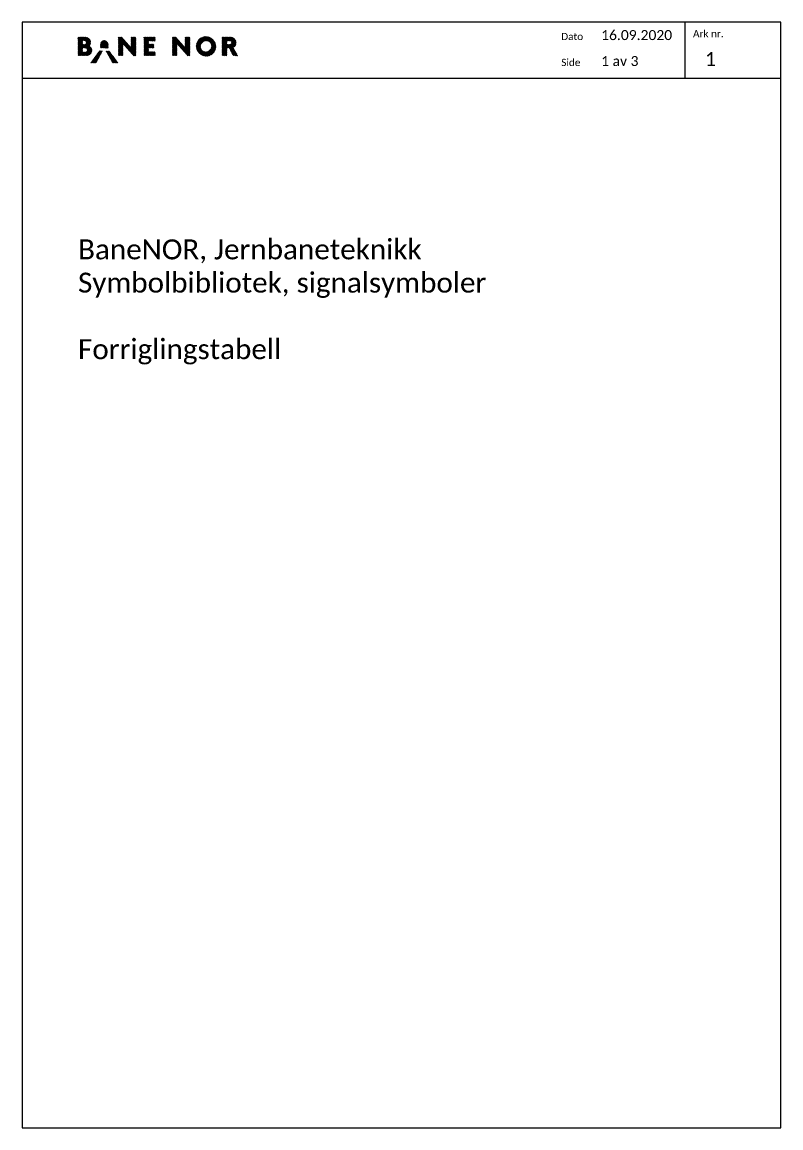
# Model space of a CAD drawing. Extents: x 0 to 610, y 0 to 277.
# Drawn here: x 0 to 190, y 0 to 277 of the extents above; entities that cross this region are included whole.
import ezdxf

# ---------------------------------------------------------------- set-up
doc = ezdxf.new("R2010")
doc.units = 0
doc.layers.get('0').update_dxf_attribs({"color": 2})
for name, color, linetype in [('RAMME', 5, 'Continuous'), ('RAMME SYMBOLER', 4, 'Continuous'), ('RAMME TEKST', 7, 'Continuous')]:
    doc.layers.add(name, color=color, linetype=linetype)
doc.styles.add('Calibri', font='calibri.ttf')

# ---------------------------------------------------------------- blocks, each defined once
blk = doc.blocks.new('*U18')
h = blk.add_hatch(color=256)
h.dxf.hatch_style = 1
edge = h.paths.add_edge_path()
edge.add_spline(control_points=[(6.432686300722708, -5.81523035409549), (6.432686300722708, -5.81523035409549), (6.842017325747292, -5.575677547269095), (6.842017325747292, -4.970828465346074), (6.842017325747292, -4.281145060962388), (6.460832817654591, -3.677818974414492), (5.353155482371221, -3.677818974414492), (4.794687770321616, -3.677818974414492), (4.236220058279287, -3.677818974414492), (3.677752346229681, -3.677818974414492), (3.677752346229681, -5.211263288980206), (3.677752346229681, -6.744707603549557), (3.677752346229681, -8.27815191811527), (3.948678400709468, -8.27815191811527), (4.219604455189256, -8.27815191811527), (4.490530509669043, -8.27815191811527), (4.490530509669043, -8.27815191811527), (5.547487759053183, -8.27815191811527), (5.79879625873582, -8.27815191811527), (6.504183212695352, -8.27815191811527), (7.132016520139587, -7.782063170587151), (7.132016520139587, -6.998766377484515), (7.132016520139587, -6.065985463563209), (6.432686300722708, -5.81523035409549), (6.432686300722708, -5.81523035409549)], knot_values=[0, 0, 0, 0, 1, 1, 1, 2, 2, 2, 3, 3, 3, 4, 4, 4, 5, 5, 5, 6, 6, 6, 7, 7, 7, 8, 8, 8, 8], weights=[1, 1, 1, 1, 1, 1, 1, 1, 1, 1, 1, 1, 1, 1, 1, 1, 1, 1, 1, 1, 1, 1, 1, 1, 1], degree=3, periodic=0)
edge = h.paths.add_edge_path(flags=16)
edge.add_spline(control_points=[(4.796408881440584, -4.53550163529502), (4.796408881440584, -4.53550163529502), (5.277866118551174, -4.53550163529502), (5.277866118551174, -4.53550163529502), (5.548649888311047, -4.53550163529502), (5.768159436789574, -4.755015563186987), (5.768159436789574, -5.025786194695627), (5.768159436789574, -5.025786194695627), (5.768159436789574, -5.0264168308276), (5.768159436789574, -5.0264168308276), (5.768159436789574, -5.297196221170395), (5.548649888311047, -5.516701390228206), (5.277866118551174, -5.516701390228206), (5.277866118551174, -5.516701390228206), (4.796408881440584, -5.516701390228206), (4.796408881440584, -5.516701390228206), (4.796408881440584, -5.516701390228206), (4.796408881440584, -4.53550163529502), (4.796408881440584, -4.53550163529502)], knot_values=[0, 0, 0, 0, 1, 1, 1, 2, 2, 2, 3, 3, 3, 4, 4, 4, 5, 5, 5, 6, 6, 6, 6], degree=3, periodic=0)
edge = h.paths.add_edge_path(flags=16)
edge.add_spline(control_points=[(5.982549446081975, -6.897759489907855), (5.982549446081975, -7.186450698245551), (5.74852212825499, -7.420469257234743), (5.459830919920933, -7.420469257234743), (5.459830919920933, -7.420469257234743), (4.796408881440584, -7.420469257234743), (4.796408881440584, -7.420469257234743), (4.796408881440584, -7.420469257234743), (4.796408881440584, -6.374384051108734), (4.796408881440584, -6.374384051108734), (4.796408881440584, -6.374384051108734), (5.459830919920933, -6.374384051108734), (5.459830919920933, -6.374384051108734), (5.74852212825499, -6.374384051108734), (5.982549446081975, -6.608411368932082), (5.982549446081975, -6.897093818431983), (5.982549446081975, -6.897093818431983), (5.982549446081975, -6.897759489907855), (5.982549446081975, -6.897759489907855)], knot_values=[0, 0, 0, 0, 1, 1, 1, 2, 2, 2, 3, 3, 3, 4, 4, 4, 5, 5, 5, 6, 6, 6, 6], degree=3, periodic=0)
h = blk.add_hatch(color=256)
h.dxf.hatch_style = 1
edge = h.paths.add_edge_path()
edge.add_spline(control_points=[(9.337886642722879, -6.361626916084731), (9.337886642722879, -6.361626916084731), (9.337886642766534, -5.450546131789395), (9.337886642766534, -5.450546131789395), (9.337886642788362, -4.938131175047545), (9.753281627388787, -4.522744477831964), (10.26567172209616, -4.522744477853792), (10.26567172209616, -4.522744477853792), (10.2668651000713, -4.522744477853792), (10.2668651000713, -4.522744477853792), (10.77927176946832, -4.522744477875619), (11.19465017934272, -4.938131175131218), (11.19465017931361, -5.450546131876706), (11.19465017931361, -5.450546131876706), (11.19465017927723, -6.361626916168404), (11.19465017927723, -6.361626916168404), (11.19465017927723, -6.361626916168404), (9.337886642722879, -6.361626916084731), (9.337886642722879, -6.361626916084731)], knot_values=[0, 0, 0, 0, 1, 1, 1, 2, 2, 2, 3, 3, 3, 4, 4, 4, 5, 5, 5, 6, 6, 6, 6], degree=3, periodic=0)
h = blk.add_hatch(color=256)
h.dxf.hatch_style = 1
h.paths.add_polyline_path([(17.49886810433964, -8.277337810628467), (14.91053342311352, -5.357862769953441), (14.91053342311352, -8.277490271739168), (13.7918743016271, -8.277556164302894), (13.7918743016271, -3.677726703990571), (14.69414332677843, -3.677726703990571), (16.99448407829186, -6.273621463526012), (16.9943530122182, -3.677726703990571), (18.11314141339244, -3.677726703990571), (18.11314141339244, -8.277301627986105)])
h = blk.add_hatch(color=256)
h.dxf.hatch_style = 1
h.paths.add_polyline_path([(20.20190630212892, -3.677732547232097), (22.96292424624698, -3.677732547232097), (22.96292424624698, -4.585955816273724), (21.32071677281056, -4.585955816273724), (21.32071677281056, -5.447209033758497), (22.65681506391411, -5.447209033758497), (22.65681506391411, -6.355452109382838), (21.32071677281056, -6.355452109382838), (21.32071677281056, -7.369928649066367), (23.01559955304401, -7.369928649066367), (23.01559955304401, -8.277012857666648), (20.20190630212892, -8.277178593110818)])
h = blk.add_hatch(color=256)
h.dxf.hatch_style = 1
h.paths.add_polyline_path([(31.04766115784878, -8.276539743801493), (28.46003402300266, -5.357862769946166), (28.46003402300266, -8.27669216323551), (27.34137490152352, -8.276758055799235), (27.34137490152352, -3.677726703983296), (28.24364392667485, -3.677726703983296), (30.54398467818828, -6.273621463518737), (30.54385361210734, -3.677726703983296), (31.66264201328886, -3.677726703983296), (31.66264201328886, -8.276503519482446)])
h = blk.add_hatch(color=256)
h.dxf.hatch_style = 1
edge = h.paths.add_edge_path()
edge.add_spline(control_points=[(35.73286141979042, -3.526936199988938), (34.38688110425574, -3.526936199988938), (33.29574650085851, -4.618070803389799), (33.29574650085851, -5.964055637861691), (33.29574650085851, -7.310031434448263), (34.38688110425574, -8.401166037849123), (35.73286141979042, -8.401166037849123), (37.07884173531784, -8.401166037849123), (38.16997633871506, -7.310031434448263), (38.16997633871506, -5.964055637861691), (38.16997633871506, -4.618070803389799), (37.07884173531784, -3.526936199988938), (35.73286141979042, -3.526936199988938)], knot_values=[0, 0, 0, 0, 1, 1, 1, 2, 2, 2, 3, 3, 3, 4, 4, 4, 4], degree=3, periodic=0)
edge = h.paths.add_edge_path(flags=16)
edge.add_spline(control_points=[(35.73286141025892, -7.345096080349265), (34.97013328182948, -7.345096080349265), (34.35181644883414, -6.726774867933216), (34.35181644883414, -5.964055498337927), (34.35181644883414, -5.20131861107069), (34.97013328182948, -4.583006157488796), (35.73286141025892, -4.583006157488796), (36.49559391810908, -4.583006157488796), (37.11390637169097, -5.20131861107069), (37.11390637169097, -5.964055498337927), (37.11390637169097, -6.726774867933216), (36.49559391810908, -7.345096080349265), (35.73286141025892, -7.345096080349265)], knot_values=[0, 0, 0, 0, 1, 1, 1, 2, 2, 2, 3, 3, 3, 4, 4, 4, 4], degree=3, periodic=0)
h = blk.add_hatch(color=256)
h.dxf.hatch_style = 1
edge = h.paths.add_edge_path()
edge.add_spline(control_points=[(43.67775227683887, -8.275795791447251), (43.67775227683887, -8.275795791447251), (42.51395270498324, -6.225790411866853), (42.51395270498324, -6.225790411866853), (43.08337457704329, -5.977985446264881), (43.23708808350784, -5.511326229654458), (43.23708808350784, -4.943285441735441), (43.23708808350784, -4.331414974891175), (42.87972166311374, -3.677818974414492), (41.77204432783037, -3.677818974414492), (41.77204432783037, -3.677818974414492), (39.80960828957177, -3.677818974414492), (39.80960828957177, -3.677818974414492), (39.80960828957177, -3.677818974414492), (39.80960828957177, -8.276023637376), (39.80960828957177, -8.276023637376), (39.80960828957177, -8.276023637376), (40.92826482478995, -8.27595774496507), (40.92826482478995, -8.27595774496507), (40.92826482478995, -8.27595774496507), (40.92826482478995, -6.374384051108734), (40.92826482478995, -6.374384051108734), (40.92826482478995, -6.374384051108734), (41.54364018220804, -6.374384051108734), (41.54364018220804, -6.374384051108734), (41.54364018220804, -6.374384051108734), (42.4626960013702, -8.275795791447251), (42.4626960013702, -8.275795791447251), (42.4626960013702, -8.275795791447251), (43.67775227683887, -8.275795791447251), (43.67775227683887, -8.275795791447251)], knot_values=[0, 0, 0, 0, 1, 1, 1, 2, 2, 2, 3, 3, 3, 4, 4, 4, 5, 5, 5, 6, 6, 6, 7, 7, 7, 8, 8, 8, 9, 9, 9, 10, 10, 10, 10], degree=3, periodic=0)
edge = h.paths.add_edge_path(flags=16)
edge.add_spline(control_points=[(40.92826482478995, -4.553544255057147), (40.92826482478995, -4.553544255057147), (41.66849094612553, -4.553544255057147), (41.66849094612553, -4.553544255057147), (41.92931619608134, -4.553544255057147), (42.14075291882182, -4.764985196150462), (42.14075291882182, -5.025797791036837), (42.14075291882182, -5.025797791036837), (42.14075291882182, -5.02640523448639), (42.14075291882182, -5.02640523448639), (42.14075291882182, -5.287226266085725), (41.92931619608134, -5.498658770466079), (41.66849094612553, -5.498658770466079), (41.66849094612553, -5.498658770466079), (40.92826482478995, -5.498658770466079), (40.92826482478995, -5.498658770466079), (40.92826482478995, -5.498658770466079), (40.92826482478995, -4.553544255057147), (40.92826482478995, -4.553544255057147)], knot_values=[0, 0, 0, 0, 1, 1, 1, 2, 2, 2, 3, 3, 3, 4, 4, 4, 5, 5, 5, 6, 6, 6, 6], degree=3, periodic=0)
h = blk.add_hatch(color=256)
h.dxf.hatch_style = 1
h.paths.add_polyline_path([(8.958431946215569, -7.146165173802672), (6.827897835762997, -10.10427782853361), (8.212494504870847, -10.10427782853361), (9.835681844939245, -7.146165173802672)])
h = blk.add_hatch(color=256)
h.dxf.hatch_style = 1
h.paths.add_polyline_path([(11.57411793863139, -7.146165173802672), (10.69686803990044, -7.146165173802672), (12.32003786230052, -10.10427782853361), (13.70463453140837, -10.10427782853361)])
for p, q in [((3.677752346229681, -5.253104250206775), (5.25303762202924, -3.677818974407217)), ((3.677752346229681, -5.111682893969459), (5.111616265791923, -3.677818974407217)), ((3.677752346229681, -4.970261537732142), (4.970194909554635, -3.677818974407217)), ((3.677752346229681, -4.828840181494854), (4.828773553317319, -3.677818974407217)), ((3.677752346229681, -4.687418825257566), (4.687352197080031, -3.677818974407217)), ((3.677752346229681, -4.54599746902025), (4.545930840842715, -3.677818974407217)), ((3.677752346229681, -4.404576112782934), (4.404509484605427, -3.677818974407217)), ((3.677752346229681, -4.263154756545646), (4.263088128368111, -3.677818974407217)), ((3.677752346229681, -4.121733400308358), (4.121666772130823, -3.677818974407217)), ((3.677752346229681, -3.980312044071042), (3.980245415893506, -3.677818974407217)), ((3.677752346229681, -3.838890687833725), (3.838824059656218, -3.677818974407217)), ((3.677752346229681, -3.697469331596437), (3.697402703418902, -3.677818974407217)), ((3.677752346229681, -5.394525606444063), (5.393759755443995, -3.678518197229749)), ((3.677752346229681, -5.535946962681351), (5.530123078537571, -3.68357623037349)), ((3.677752346229681, -7.374424593766292), (6.708852416758816, -4.343324523237158)), ((3.677752346229681, -5.677368318918667), (4.796408881440584, -4.558711783707764)), ((3.677752346229681, -5.818789675155983), (4.796408881440584, -4.700133139945052)), ((3.677752346229681, -5.960211031393271), (4.796408881440584, -4.841554496182368)), ((3.677752346229681, -6.101632387630559), (4.796408881440584, -4.982975852419656)), ((3.677752346229681, -6.243053743867875), (4.796408881440584, -5.124397208656973)), ((3.677752346229681, -6.384475100105192), (4.796408881440584, -5.265818564894289)), ((3.677752346229681, -6.52589645634248), (4.796408881440584, -5.407239921131577)), ((3.677752346229681, -7.233003237528976), (5.412877356604326, -5.497878227154331)), ((3.677752346229681, -6.667317812579768), (4.828368768588547, -5.516701390220931)), ((3.677752346229681, -6.808739168817084), (4.969790124825835, -5.516701390220931)), ((3.677752346229681, -6.9501605250544), (5.111211481063151, -5.516701390220931)), ((3.677752346229681, -7.091581881291688), (5.252632837300439, -5.516701390220931)), ((4.819214245131832, -6.374384051101458), (6.751716634672221, -4.441881661561069)), ((4.819619029860604, -4.535501635287744), (5.659954254757082, -3.695166410391266)), ((4.96063560136912, -6.374384051101458), (6.785978358560243, -4.549041293910335)), ((4.96104038609792, -4.535501635287744), (5.783061149319593, -3.713480872066043)), ((5.102056957606436, -6.374384051101458), (6.812919820980824, -4.663521187727042)), ((5.102461742335208, -4.535501635287744), (5.900274788107566, -3.737688589515386)), ((5.243478313843724, -6.374384051101458), (6.83121713664562, -4.786645228299562)), ((5.243883098572525, -4.535501635287744), (6.010349757516792, -3.769034976343448)), ((5.375568962143745, -4.545237127953811), (6.114548453755759, -3.806257636341797)), ((5.38489967008104, -6.374384051101458), (6.84018066565784, -4.919103055524658)), ((5.482233390546355, -4.579994055788518), (6.211914160241207, -3.850313286093638)), ((5.522592030402279, -6.378113047017507), (6.838561499389129, -5.062143578030657)), ((5.570946016634451, -4.63270278593771), (6.303144345015397, -3.900504457556764)), ((5.636966095582011, -6.405160338075063), (6.814132673364497, -5.227993760292605)), ((5.644646069323471, -4.700424089486006), (6.387510236329774, -3.957559922479675)), ((5.703764235714118, -4.782727279332647), (6.465724591584404, -4.020766923462361)), ((5.732500364744112, -6.451047425150279), (6.745301008709077, -5.438246781185313)), ((5.746543071158584, -4.881369800125469), (6.536687491402347, -4.091225379881735)), ((5.749338360386162, -5.161417223372496), (6.658733254383606, -4.252022329375052)), ((5.767580694077765, -5.001753533443605), (6.601230499174392, -4.168103728346978)), ((9.337886642722879, -5.457899591735753), (10.272926752525, -4.522859481933637)), ((9.337886642722879, -5.599320947973069), (10.40428941138677, -4.532918179309149)), ((9.337886642722879, -5.740742304210357), (10.52025999855564, -4.558368948377563)), ((9.337886642722879, -5.882163660447645), (10.62507308157518, -4.594977221595371)), ((9.337886642722879, -6.023585016684962), (10.72025118093293, -4.641220478474906)), ((9.337886642722879, -6.165006372922278), (10.80647322796125, -4.696419787683908)), ((9.337886642722879, -6.306427729159566), (10.88519262092493, -4.759121750957519)), ((9.3493442768781, -5.305020601343244), (10.12016475577082, -4.534200122450528)), ((9.40301003901709, -5.109933482966937), (9.925079845200116, -4.587863676783911)), ((9.424108812042306, -6.361626916077455), (10.95578983060571, -4.829945897514023)), ((9.472905645022829, -4.969327198842564), (9.784473895490287, -4.65775894837509)), ((9.565530168279594, -6.361626916077455), (11.0192384651657, -4.907918619191378)), ((9.70695152451691, -6.361626916077455), (11.07424436623344, -4.994334074360921)), ((9.848372880754198, -6.361626916077455), (11.12137711273792, -5.088622684093735)), ((9.989794236991514, -6.361626916077455), (11.15794760005099, -5.193473553017981)), ((10.1312155932288, -6.361626916077455), (11.1837816699161, -5.309060839390156)), ((10.27263694946612, -6.361626916077455), (11.19455464211165, -5.439709223431919)), ((13.7918743016271, -4.459179545888446), (14.57332714353225, -3.677726703983296)), ((13.7918743016271, -4.31775818965113), (14.43190578729494, -3.677726703983296)), ((13.7918743016271, -4.17633683341387), (14.29048443105768, -3.677726703983296)), ((13.7918743016271, -4.034915477176582), (14.14906307482039, -3.677726703983296)), ((13.7918743016271, -3.893494120939266), (14.00764171858307, -3.677726703983296)), ((13.7918743016271, -3.75207276470195), (13.86622036234576, -3.677726703983296)), ((13.7918743016271, -4.600600902125734), (14.7038240128926, -3.68865119086027)), ((13.7918743016271, -4.74202225836305), (14.7702663456098, -3.763630214380328)), ((13.7918743016271, -4.883443614600338), (14.83670867832703, -3.838609237900414)), ((13.7918743016271, -5.024864970837655), (14.90315101104426, -3.913588261420529)), ((13.7918743016271, -5.166286327074943), (14.96959334376146, -3.988567284940586)), ((13.7918743016271, -5.307707683312287), (15.03603567647869, -4.063546308460701)), ((13.7918743016271, -5.449129039549575), (15.10247800919589, -4.138525331980759)), ((13.7918743016271, -5.590550395786863), (15.16892034191312, -4.213504355500845)), ((13.7918743016271, -5.73197175202418), (15.23536267463035, -4.288483379020931)), ((13.7918743016271, -5.873393108261496), (15.30180500734758, -4.363462402541018)), ((13.7918743016271, -6.014814464498784), (15.36824734006478, -4.438441426061104)), ((13.7918743016271, -6.156235820736072), (15.43468967278199, -4.51342044958119)), ((13.7918743016271, -6.297657176973388), (15.50113200549922, -4.588399473101276)), ((13.7918743016271, -6.439078533210676), (15.56757433821642, -4.663378496621363)), ((13.7918743016271, -6.580499889447992), (14.91053342311352, -5.461840767961576)), ((14.95939674119032, -5.412977449884778), (15.63401667093365, -4.738357520141449)), ((15.02585615418704, -5.487939393125373), (15.70045900365088, -4.813336543661535)), ((15.0923155671837, -5.562901336365996), (15.76690133636808, -4.888315567181621)), ((15.15877498018043, -5.637863279606592), (15.83334366908531, -4.963294590701707)), ((15.22523439317712, -5.712825222847187), (15.89978600180251, -5.038273614221794)), ((15.29169380617381, -5.78778716608781), (15.96622833451974, -5.11325263774188)), ((15.3581532191705, -5.862749109328405), (16.03267066723694, -5.188231661261966)), ((15.4246126321672, -5.937711052569028), (16.09911299995417, -5.263210684782052)), ((15.49107204516389, -6.012672995809623), (16.16555533267137, -5.338189708302139)), ((15.55753145816058, -6.087634939050247), (16.2319976653886, -5.413168731822225)), ((15.62399087115728, -6.162596882290842), (16.29843999810581, -5.488147755342311)), ((16.3550444141209, -6.987178257937472), (18.11314141339244, -5.229081258665929)), ((16.42150382711759, -7.062140201178096), (18.11314141339244, -5.370502614903245)), ((16.48796324011428, -7.137102144418691), (18.11314141339244, -5.511923971140504)), ((16.99435930083024, -3.802278958956805), (17.11891155580375, -3.677726703983296)), ((16.99436644079844, -3.94369317522586), (17.26033291204104, -3.677726703983296)), ((16.99437358076668, -4.085107391494944), (17.40175426827832, -3.677726703983296)), ((16.99438072073488, -4.226521607763999), (17.54317562451558, -3.677726703983296)), ((16.99438786070311, -4.367935824033111), (17.68459698075293, -3.677726703983296)), ((16.99439500067135, -4.509350040302195), (17.82601833699024, -3.677726703983296)), ((16.99440214063955, -4.650764256571279), (17.96743969322753, -3.677726703983296)), ((16.99440928060778, -4.792178472840334), (18.10886104946485, -3.677726703983296)), ((16.99441642057599, -4.933592689109446), (18.11314141339244, -3.814867696292993)), ((16.99442356054422, -5.075006905378473), (18.11314141339244, -3.956289052530252)), ((16.99443070051242, -5.216421121647556), (18.11314141339244, -4.097710408767512)), ((16.99443784048066, -5.35783533791664), (18.11314141339244, -4.239131765004828)), ((16.99444498044889, -5.499249554185724), (18.11314141339244, -4.380553121242173)), ((16.99445212041709, -5.640663770454779), (18.11314141339244, -4.521974477479432)), ((16.99445926038533, -5.782077986723891), (18.11314141339244, -4.663395833716777)), ((16.99446640035353, -5.923492202992946), (18.11314141339244, -4.804817189954008)), ((16.99447354032176, -6.064906419262059), (18.11314141339244, -4.946238546191353)), ((16.99448068028997, -6.206320635531114), (18.11314141339244, -5.087659902428641)), ((20.20190630212892, -5.590172824602092), (22.11434657949891, -3.677732547232097)), ((20.20190630212892, -5.448751468364804), (21.97292522326165, -3.677732547232097)), ((20.20190630212892, -5.307330112127516), (21.83150386702437, -3.677732547232097)), ((20.20190630212892, -5.1659087558902), (21.69008251078702, -3.677732547232097)), ((20.20190630212892, -5.024487399652855), (21.54866115454968, -3.677732547232097)), ((20.20190630212892, -4.883066043415567), (21.40723979831239, -3.677732547232097)), ((20.20190630212892, -4.741644687178308), (21.26581844207513, -3.677732547232097)), ((20.20190630212892, -4.600223330940963), (21.12439708583778, -3.677732547232097)), ((20.20190630212892, -4.458801974703704), (20.98297572960055, -3.677732547232097)), ((20.20190630212892, -4.317380618466359), (20.84155437336321, -3.677732547232097)), ((20.20190630212892, -4.175959262229071), (20.70013301712589, -3.677732547232097)), ((20.20190630212892, -4.034537905991783), (20.5587116608886, -3.677732547232097)), ((20.20190630212892, -3.893116549754438), (20.41729030465129, -3.677732547232097)), ((20.20190630212892, -3.751695193517151), (20.27586894841397, -3.677732547232097)), ((20.20190630212892, -5.731594180839409), (21.32071677281056, -4.612783710157771)), ((20.20190630212892, -5.873015537076697), (21.32071677281056, -4.754205066395031)), ((20.20190630212892, -6.014436893314013), (21.32071677281056, -4.895626422632375)), ((20.20190630212892, -6.155858249551329), (21.32071677281056, -5.037047778869692)), ((20.20190630212892, -6.297279605788617), (21.32071677281056, -5.17846913510698)), ((20.20190630212892, -6.438700962025905), (21.32071677281056, -5.319890491344296)), ((20.20190630212892, -7.287229099449746), (22.04192636782017, -5.447209033758497)), ((20.20190630212892, -7.428650455687034), (22.18334772405746, -5.447209033758497)), ((20.20190630212892, -7.14580774321243), (21.90050501158288, -5.447209033758497)), ((20.20190630212892, -7.004386386975114), (21.75908365534556, -5.447209033758497)), ((20.20190630212892, -6.862965030737826), (21.61766229910825, -5.447209033758497)), ((20.20190630212892, -6.721543674500538), (21.47624094287096, -5.447209033758497)), ((20.20190630212892, -6.580122318263221), (21.33481958663367, -5.447209033758497)), ((21.34754466669463, -4.585955816273724), (22.25576793573626, -3.677732547232097)), ((21.41652600467043, -6.355452109382838), (22.32476908029477, -5.447209033758497)), ((21.48896602293189, -4.585955816273724), (22.39718929197349, -3.677732547232097)), ((21.55794736090772, -6.355452109382838), (22.46619043653206, -5.447209033758497)), ((21.63038737916921, -4.585955816273724), (22.53861064821083, -3.677732547232097)), ((21.69936871714501, -6.355452109382838), (22.60761179276932, -5.447209033758497)), ((21.77180873540655, -4.585955816273724), (22.68003200444818, -3.677732547232097)), ((21.84079007338229, -6.355452109382838), (22.65681506391411, -5.539427118850995)), ((21.91323009164381, -4.585955816273724), (22.82145336068544, -3.677732547232097)), ((22.05465144788116, -4.585955816273724), (22.96287471692278, -3.677732547232097)), ((22.19607280411844, -4.585955816273724), (22.96292424624698, -3.819104374145184)), ((22.33749416035573, -4.585955816273724), (22.96292424624698, -3.960525730382471)), ((22.47891551659299, -4.585955816273724), (22.96292424624698, -4.101947086619731)), ((22.62033687283034, -4.585955816273724), (22.96292424624698, -4.243368442857076)), ((22.76175822906765, -4.585955816273724), (22.96292424624698, -4.384789799094392)), ((22.90317958530494, -4.585955816273724), (22.96292424624698, -4.52621115533168)), ((27.34137490152355, -4.458381437392035), (28.12202963493226, -3.677726703983296)), ((27.34137490152352, -4.316960081154718), (27.98060827869497, -3.677726703983296)), ((27.34137490152349, -4.175538724917487), (27.83918692245771, -3.677726703983296)), ((27.34137490152352, -4.034117368680199), (27.69776556622045, -3.677726703983296)), ((27.34137490152352, -3.892696012442912), (27.55634420998314, -3.677726703983296)), ((27.34137490152352, -3.751274656205624), (27.41492285374582, -3.677726703983296)), ((27.34137490152352, -4.599802793629351), (28.25294964685975, -3.688228048293155)), ((27.34137490152352, -4.741224149866667), (28.31939197957695, -3.763207071813213)), ((27.34137490152352, -4.882645506103984), (28.38583431229421, -3.838186095333299)), ((27.34137490152349, -5.024066862341272), (28.45227664501141, -3.913165118853414)), ((27.34137490152352, -5.165488218578531), (28.51871897772861, -3.988144142373471)), ((27.34137490152352, -5.306909574815904), (28.58516131044587, -4.063123165893586)), ((27.34137490152352, -5.448330931053192), (28.65160364316301, -4.138102189413644)), ((27.34137490152352, -5.58975228729048), (28.71804597588027, -4.21308121293373)), ((27.34137490152349, -5.731173643527796), (28.7844883085975, -4.288060236453816)), ((27.34137490152352, -5.872594999765113), (28.8509306413147, -4.363039259973931)), ((27.34137490152349, -6.014016356002401), (28.91737297403193, -4.438018283493989)), ((27.34137490152352, -6.155437712239717), (28.98381530674916, -4.512997307014075)), ((27.34137490152352, -6.296859068476977), (29.05025763946634, -4.587976330534161)), ((27.34137490152349, -6.438280424714293), (29.11669997218357, -4.662955354054219)), ((27.34137490152352, -6.579701780951609), (28.46003402300266, -5.461042659472469)), ((28.50852227876152, -5.412554403713614), (29.1831423049008, -4.737934377574334)), ((28.57498169175838, -5.487516346954067), (29.249584637618, -4.81291340109442)), ((28.64144110475519, -5.56247829019452), (29.31602697033523, -4.887892424614506)), ((28.70790051775199, -5.637440233434972), (29.3824693030524, -4.962871448134592)), ((28.77435993074886, -5.712402176675482), (29.44891163576966, -5.037850471654679)), ((28.84081934374572, -5.787364119915935), (29.51535396848689, -5.112829495174765)), ((28.90727875674256, -5.862326063156416), (29.58179630120412, -5.187808518694851)), ((28.97373816973942, -5.937288006396841), (29.64823863392132, -5.262787542214937)), ((29.04019758273625, -6.012249949637351), (29.71468096663855, -5.337766565735024)), ((29.10665699573306, -6.087211892877804), (29.78112329935578, -5.41274558925511)), ((29.17311640872992, -6.162173836118257), (29.84756563207299, -5.487724612775196)), ((29.90416995169514, -6.986755211763295), (31.66264201328883, -5.228283150169545)), ((29.97062936469197, -7.061717155003777), (31.66264201328883, -5.36970450640689)), ((30.03708877768875, -7.136679098244201), (31.66264201328886, -5.51112586264415)), ((30.54385986042544, -3.801480890761582), (30.66761404720373, -3.677726703983296)), ((30.54386700039407, -3.942895107030267), (30.80903540344104, -3.677726703983296)), ((30.5438741403627, -4.084309323298953), (30.95045675967836, -3.677726703983296)), ((30.54388128033133, -4.22572353956761), (31.09187811591562, -3.677726703983296)), ((30.54388842029994, -4.367137755836325), (31.23329947215296, -3.677726703983296)), ((30.54389556026857, -4.50855197210501), (31.37472082839028, -3.677726703983296)), ((30.54390270023717, -4.649966188373696), (31.5161421846276, -3.677726703983296)), ((30.5439098402058, -4.791380404642382), (31.65756354086488, -3.677726703983296)), ((30.54391698017437, -4.932794620911068), (31.66264201328886, -3.81406958779661)), ((30.54392412014303, -5.074208837179725), (31.66264201328886, -3.955490944033869)), ((30.54393126011163, -5.215623053448383), (31.66264201328883, -4.096912300271129)), ((30.54393840008026, -5.357037269717068), (31.66264201328883, -4.238333656508473)), ((30.54394554004887, -5.498451485985754), (31.66264201328886, -4.37975501274579)), ((30.54395268001747, -5.63986570225444), (31.66264201328883, -4.521176368983049)), ((30.5439598199861, -5.781279918523154), (31.66264201328886, -4.662597725220422)), ((30.54396695995473, -5.922694134791783), (31.66264201328886, -4.804019081457653)), ((30.54397409992333, -6.064108351060526), (31.66264201328886, -4.94544043769497)), ((30.54398123989196, -6.205522567329183), (31.66264201328886, -5.086861793932286)), ((33.29639151824477, -5.907424778940936), (35.67623518085017, -3.52758111633554)), ((33.2971674826972, -6.04807017072585), (35.81688033256839, -3.528357320854667)), ((33.30432896470785, -5.758065976240573), (35.52687662858108, -3.535518312367401)), ((33.30530214943875, -6.18135686022157), (35.95016685023467, -3.536492159425649)), ((33.31985940797799, -6.308220957919644), (36.07703082999527, -3.551049535902337)), ((33.3230691684324, -5.597904416278709), (35.36671531216248, -3.554258272548651)), ((33.34011945598564, -6.429382266149275), (34.61085993060345, -5.158641791531494)), ((33.35586132464056, -5.423690903833261), (35.19250203637228, -3.587050192101515)), ((33.36551582568021, -6.54540725269203), (34.44399314057509, -5.466929937797175)), ((33.4082862855077, -5.229844586728802), (34.99865594903531, -3.639474923201192)), ((33.49169733862607, -5.005012177373146), (34.77382376255898, -3.72288575344021)), ((33.63889353093367, -4.716394628828198), (34.48520643000558, -3.870081729756293)), ((33.78358814125804, -4.500989340385189), (34.26980124697534, -4.014776234667892)), ((34.57550459154401, -5.123286452472257), (34.89209781869066, -4.806693225325603)), ((34.92745315774999, -4.842048564384953), (36.19819205881609, -3.571309663318857)), ((35.23574114484225, -4.675181933530013), (36.31421699372706, -3.596706084645234)), ((35.43773306296347, -4.614611371646106), (36.42555871523982, -3.626785719369764)), ((35.60491116733394, -4.588854623512901), (36.53258416691892, -3.661181623927916)), ((35.75205039995177, -4.583136747132414), (36.63559327308266, -3.699593874001494)), ((35.88528648455846, -4.591322018762952), (36.73483268083316, -3.74177582248825)), ((36.00767959881966, -4.610350260739096), (36.83050583227498, -3.78752402728378)), ((36.12112057940567, -4.638330636390407), (36.9227804622235, -3.836670753572605)), ((36.2268829824913, -4.67398958954206), (37.01179424203724, -3.889078329996124)), ((36.32585508671104, -4.716438841559636), (37.09765905724345, -3.944634871027233)), ((36.41866704008021, -4.76504824442776), (37.18046425251018, -4.00325103199782)), ((36.50576499247143, -4.819371648273858), (37.26027907627827, -4.064857564467019)), ((36.58745595187372, -4.879102045108823), (37.33715448714358, -4.129403509838966)), ((36.66393512673625, -4.944044226483612), (37.41112443436202, -4.196854918857866)), ((36.73530186066816, -5.014098848789018), (37.48220668813769, -4.267194021319483)), ((36.80156731840881, -5.089254747285679), (37.55040326706001, -4.34041879863446)), ((36.86265533113331, -5.16958809079847), (37.61570048630074, -4.416542935631043)), ((36.91839655442877, -5.25526822374033), (37.67806862938144, -4.495596148787655)), ((36.92330771017072, -6.664570630371315), (38.11952894963912, -5.468349390902915)), ((36.96851487804847, -5.34657125635789), (37.73746122523787, -4.577624909168492)), ((37.01260345913261, -5.443904031511011), (37.79381388975625, -4.662693600887366)), ((37.04229958912853, -6.404157395176213), (38.09288612418743, -5.353570860117316)), ((37.05008520876615, -5.547843638114784), (37.84704266404799, -4.750886182832943)), ((37.08014782967282, -5.659202373445453), (37.8970417475733, -4.84230845554498)), ((37.09141508874666, -6.2136205393208), (38.06166202838511, -5.243373599682343)), ((37.1016337201892, -5.779137839166339), (37.94368047843648, -4.93709108091906)), ((37.11112024605961, -6.0524940257705), (38.0262047542696, -5.137409517560513)), ((37.11284275031062, -5.909350165282234), (37.9867993491427, -5.035393566450153)), ((39.80960828957177, -5.589017868860026), (41.72080718402461, -3.677818974407188)), ((39.80960828957177, -5.447596512622709), (41.57938582778726, -3.677818974407217)), ((39.80960828957117, -5.306175156385962), (41.43796447154989, -3.677818974407245)), ((39.80960828955995, -5.164753800159929), (41.29654311531266, -3.677818974407217)), ((39.80960828957177, -5.023332443910817), (41.15512175906429, -3.677818974418301)), ((39.80960828957177, -4.881911087673444), (41.01370040283803, -3.677818974407217)), ((39.80960828957177, -4.740489731436213), (40.8722790466008, -3.677818974407217)), ((39.80960828957177, -4.599068375198897), (40.73085769037877, -3.677818974391897)), ((39.80960828957168, -4.457647018961666), (40.58943633412613, -3.677818974407217)), ((39.80960828956827, -4.31622566272776), (40.44801497789308, -3.677818974402982)), ((39.80960828957177, -4.174804306486976), (40.3065936216515, -3.677818974407217)), ((39.80960828957177, -4.03338295024966), (40.16517226541421, -3.677818974407217)), ((39.80960828957154, -3.891961594012656), (40.02375090917698, -3.677818974407217)), ((39.80960828957177, -3.750540237775112), (39.88232955294188, -3.677818974405)), ((39.80960828957177, -5.730439225097314), (40.92826482478995, -4.611782689879135)), ((39.80960828956711, -5.871860581339263), (40.92826482478995, -4.753204046116423)), ((39.80960828957177, -6.013281937571918), (40.92826482478995, -4.894625402353768)), ((39.80960828957177, -6.154703293809206), (40.92826482478995, -5.036046758590999)), ((39.80960828957177, -6.296124650046522), (40.92826482478995, -5.177468114828343)), ((39.80960828957177, -6.43754600628381), (40.92826482478995, -5.31888947106566)), ((39.80960828957188, -6.578967362521013), (40.92826482478995, -5.460310827302948)), ((39.80960828957177, -7.427495499944939), (41.74453498590077, -5.492568803615939)), ((39.80960828957177, -7.286074143707623), (41.59702366282062, -5.498658770458803)), ((39.80960828957177, -7.144652787470307), (41.45560230658327, -5.498658770458803)), ((39.80960828957177, -7.003231431233019), (41.31418095034601, -5.498658770458803)), ((39.8096082896179, -6.861810074949602), (41.1727595941087, -5.498658770458803)), ((39.80960828957473, -6.720388718755487), (41.03133823787141, -5.498658770458803)), ((40.98650325961924, -4.553544255049871), (41.86079127545366, -3.679256239215448)), ((41.00414109465552, -6.374384051098502), (43.07982190140081, -4.29870324435322)), ((41.1279246158565, -4.553544255049871), (41.9942386594908, -3.687230211415567)), ((41.14556245088994, -6.374384051101373), (43.12689303985431, -4.393053462137004)), ((41.26934597209384, -4.553544255049871), (42.12082305250189, -3.702067174641826)), ((41.28698380712717, -6.37438405110143), (43.16648740176748, -4.494880456461146)), ((41.4107673283311, -4.553544255049871), (42.24066644314624, -3.723645140234709)), ((41.42840516336446, -6.374384051101458), (43.1981145455448, -4.604674668921092)), ((41.55217306026995, -6.392037510433227), (43.22107840596533, -4.723132164737848)), ((41.55218868456842, -4.553544255049871), (42.35387151976781, -3.751861419850485)), ((41.59825553335753, -6.487376393582963), (43.23435839942505, -4.851273527515417)), ((41.6443380064205, -6.582715276757312), (43.23672757046521, -4.990325712712604)), ((41.69042047953167, -6.67805415988343), (43.23037142861992, -5.138103210795151)), ((41.69298575552352, -4.554168540332114), (42.46052120381941, -3.786633092036226)), ((41.73650295261882, -6.773393043033593), (43.21276063661858, -5.297135359033803)), ((41.78258542570589, -6.868731926183784), (43.17540713775597, -5.475910214133705)), ((41.81263078285775, -4.575944869235144), (42.56067776194175, -3.827897890151149)), ((41.91007158715584, -4.619925421174372), (42.65438140259772, -3.875615605732492)), ((41.99079691757558, -4.680621446991921), (42.74164821927434, -3.929770145293162)), ((42.05643062064087, -4.75640910016395), (42.82246727731359, -3.990372443491225)), ((42.10617396702466, -4.848087110017417), (42.89679654270668, -4.057464534335395)), ((42.13466419571648, -5.102439593800227), (43.02562561429684, -4.211478175219895)), ((42.13614140330887, -4.959541029970524), (42.96455719508387, -4.131125238195551)), ((3.677752346229681, -7.515845950003609), (4.796408881440584, -6.397189414792706)), ((3.677752346229681, -7.657267306240897), (4.796408881440584, -6.538610771029994)), ((3.677752346229681, -7.798688662478185), (4.796408881440584, -6.680032127267282)), ((3.677752346229681, -7.940110018715501), (4.796408881440584, -6.821453483504598)), ((3.677752346229681, -8.081531374952817), (4.796408881440584, -6.962874839741914)), ((3.677752346229681, -8.222952731190105), (4.796408881440584, -7.104296195979202)), ((3.763974515549108, -8.278151918107994), (4.796408881440584, -7.24571755221649)), ((3.905395871786396, -8.278151918107994), (4.796408881440584, -7.387138908453807)), ((4.046817228023713, -8.278151918107994), (4.90449988890424, -7.420469257227467)), ((4.188238584261001, -8.278151918107994), (5.045921245141528, -7.420469257227467)), ((4.329659940498317, -8.278151918107994), (5.187342601378845, -7.420469257227467)), ((4.471081296735605, -8.278151918107994), (5.328763957616133, -7.420469257227467)), ((4.612502652972921, -8.278151918107994), (5.470287818145096, -7.42036675293582)), ((4.753924009210209, -8.278151918107994), (5.645564522509773, -7.386511404808431)), ((4.895345365447525, -8.278151918107994), (6.929730475393455, -6.243766808162064)), ((5.036766721684813, -8.278151918107994), (6.981443227284927, -6.33347541250788)), ((5.17818807792213, -8.278151918107994), (7.026496961274887, -6.429843034755237)), ((5.319609434159418, -8.278151918107994), (7.064238721372448, -6.533522630894964)), ((5.461030790396734, -8.278151918107994), (7.094079904319386, -6.645102804185342)), ((5.602452146634022, -8.278151918107994), (7.116009677839003, -6.764594386903013)), ((5.743873502871338, -8.278151918107994), (7.12858595913238, -6.893439461846953)), ((5.81312413898263, -6.511845007149077), (6.486021663070971, -5.838947483060736)), ((5.880128255168074, -6.586262247200921), (6.576162335501238, -5.890228166867757)), ((5.889268033710806, -8.274178743505814), (7.13117524212052, -7.0322715350961)), ((5.933045911797564, -6.674765946808748), (6.659515187379583, -5.948296671226728)), ((5.948594416369644, -7.083481510948559), (6.871547029433202, -6.160528897885001)), ((5.969355333209364, -6.779877881634235), (6.735999654937473, -6.013233559906126)), ((5.982447113046732, -6.908207458034155), (6.806496683134412, -6.084157887946503)), ((6.048176852745826, -8.256691280708083), (7.119213287650979, -7.185654845802929)), ((6.235770662442576, -8.210518827248649), (7.082276439074462, -7.364013050616762)), ((6.451101485189945, -5.803156982823111), (6.644278228162838, -5.609980239850188)), ((6.481188417745926, -8.106522428182586), (6.988585248184364, -7.599125597744148)), ((8.824280406964021, -8.989373044845848), (8.13054749470021, -8.295640132582037)), ((8.874386655341652, -8.89805793698622), (8.18975804657606, -8.213429328220627)), ((8.924492903719312, -8.806742829126534), (8.248968598451938, -8.131218523859161)), ((8.974599152096943, -8.715427721266877), (8.308179150327788, -8.049007719497723)), ((9.024705400474602, -8.62411261340722), (8.367389702203639, -7.966796915136257)), ((9.074811648852233, -8.532797505547592), (8.426600254079489, -7.884586110774848)), ((9.124917897229892, -8.441482397687935), (8.485810805955367, -7.80237530641341)), ((9.175024145607523, -8.35016728982825), (8.545021357831217, -7.720164502051944)), ((9.225130393985154, -8.25885218196862), (8.604231909707067, -7.637953697690534)), ((9.275236642362813, -8.167537074108964), (8.663442461582946, -7.555742893329125)), ((9.325342890740444, -8.076221966249307), (8.722653013458796, -7.473532088967659)), ((9.375449139118103, -7.98490685838965), (8.781863565334646, -7.391321284606221)), ((9.425555387495734, -7.893591750529993), (8.841074117210525, -7.309110480244783)), ((9.475661635873394, -7.802276642670336), (8.900284669086375, -7.226899675883345)), ((9.525767884251024, -7.710961534810679), (8.960971523243018, -7.146165173802672)), ((9.575874132628684, -7.619646426951022), (9.102392879480306, -7.146165173802672)), ((9.625980381006315, -7.528331319091365), (9.243814235717593, -7.146165173802672)), ((9.676086629383946, -7.437016211231708), (9.385235591954881, -7.146165173802672)), ((9.726192877761605, -7.345701103372051), (9.526656948192226, -7.146165173802672)), ((9.776299126139236, -7.254385995512393), (9.668078304429486, -7.146165173802672)), ((9.826405374516895, -7.163070887652736), (9.80949966066683, -7.146165173802672)), ((10.41405830570341, -6.361626916077455), (11.19465017931361, -5.581035042467249)), ((10.55547966194072, -6.361626916077455), (11.19465017930591, -5.722456398712268)), ((10.69690101817801, -6.361626916077455), (11.19465017929906, -5.863877754956405)), ((10.70614451032279, -7.163070887652736), (10.72305022417285, -7.146165173802672)), ((10.75625075870045, -7.254385995512393), (10.8644715804102, -7.146165173802672)), ((10.80635700707808, -7.345701103372051), (11.00589293664746, -7.146165173802672)), ((10.83832237434729, -6.361626916145497), (11.19465017929335, -6.005299111199406)), ((10.85646325545574, -7.437016211231708), (11.1473142928848, -7.146165173802672)), ((10.90656950383337, -7.528331319091365), (11.28873564912209, -7.146165173802672)), ((10.956675752211, -7.619646426951022), (11.43015700535938, -7.146165173802672)), ((10.97974373057755, -6.361626916152517), (11.19465017928451, -6.146720467445562)), ((11.00678200058866, -7.710961534810679), (11.57157836159666, -7.146165173802672)), ((11.05688824896629, -7.802276642670336), (11.63226521575331, -7.226899675883345)), ((11.10699449734395, -7.893591750529993), (11.69147576762916, -7.309110480244783)), ((11.12116508680779, -6.361626916159594), (11.19465017927723, -6.288141823690125)), ((11.15710074572158, -7.98490685838965), (11.75068631950504, -7.391321284606221)), ((11.20720699409924, -8.076221966249307), (11.80989687138089, -7.473532088967659)), ((11.25731324247687, -8.167537074108964), (11.86910742325674, -7.555742893329125)), ((11.30741949085453, -8.25885218196862), (11.92831797513261, -7.637953697690534)), ((11.35752573923216, -8.35016728982825), (11.98752852700846, -7.720164502051944)), ((11.40763198760979, -8.441482397687935), (12.04673907888431, -7.80237530641341)), ((11.45773823598745, -8.532797505547592), (12.10594963076019, -7.884586110774848)), ((11.50784448436508, -8.62411261340722), (12.16516018263604, -7.966796915136257)), ((11.55795073274274, -8.715427721266877), (12.22437073451189, -8.049007719497723)), ((11.60805698112037, -8.806742829126534), (12.28358128638774, -8.131218523859161)), ((11.65816322949803, -8.89805793698622), (12.34279183826362, -8.213429328220627)), ((11.70826947787566, -8.989373044845848), (12.40200239013947, -8.295640132582037)), ((13.7918743016271, -6.72192124568528), (14.91053342311352, -5.603262124198892)), ((13.7918743016271, -6.863342601922596), (14.91053342311352, -5.74468348043618)), ((13.7918743016271, -7.004763958159884), (14.91053342311352, -5.886104836673496)), ((13.7918743016271, -7.146185314397201), (14.91053342311352, -6.027526192910784)), ((13.7918743016271, -7.287606670634489), (14.91053342311352, -6.168947549148072)), ((13.7918743016271, -7.429028026871805), (14.91053342311352, -6.31036890538536)), ((13.7918743016271, -7.570449383109093), (14.91053342311352, -6.451790261622705)), ((13.7918743016271, -7.711870739346409), (14.91053342311352, -6.593211617859993)), ((13.7918743016271, -7.853292095583697), (14.91053342311352, -6.734632974097281)), ((13.7918743016271, -7.994713451821013), (14.91053342311352, -6.876054330334597)), ((13.7918743016271, -8.136134808058301), (14.91053342311352, -7.017475686571913)), ((13.7918743016271, -8.277556164295618), (14.91053342311352, -7.158897042809201)), ((13.93330398852069, -8.277547833639318), (14.91053342311352, -7.300318399046489)), ((14.07473367541428, -8.277539502983018), (14.91053342311352, -7.441739755283777)), ((14.2161633623079, -8.277531172326718), (14.91053342311352, -7.583161111521093)), ((14.35759304920148, -8.277522841670418), (14.91053342311352, -7.724582467758353)), ((14.49902273609507, -8.277514511014118), (14.91053342311352, -7.866003823995669)), ((14.64045242298869, -8.277506180357818), (14.91053342311352, -8.007425180232985)), ((14.78188210988233, -8.277497849701518), (14.91053342311352, -8.14884653647033)), ((15.69045028415397, -6.237558825531437), (16.36488233082304, -5.563126778862397)), ((15.75690969715066, -6.31252076877206), (16.43132466354024, -5.638105802382455)), ((15.82336911014735, -6.387482712012627), (16.49776699625744, -5.713084825902541)), ((15.88982852314405, -6.46244465525325), (16.56420932897467, -5.788063849422599)), ((15.95628793614074, -6.537406598493874), (16.6306516616919, -5.863042872942714)), ((16.02274734913743, -6.61236854173444), (16.6970939944091, -5.938021896462772)), ((16.08920676213413, -6.687330484975064), (16.76353632712633, -6.013000919982858)), ((16.15566617513082, -6.762292428215659), (16.82997865984353, -6.087979943502944)), ((16.22212558812754, -6.837254371456282), (16.89642099256076, -6.162958967023059)), ((16.2885850011242, -6.912216314696877), (16.96286332527797, -6.237937990543116)), ((16.55442265311098, -7.212064087659314), (18.11314141339244, -5.653345327377821)), ((16.62088206610764, -7.287026030899881), (18.11314141339244, -5.794766683615109)), ((16.68734147910433, -7.361987974140476), (18.11314141339244, -5.936188039852397)), ((16.75380089210105, -7.436949917381099), (18.11314141339244, -6.077609396089684)), ((16.82026030509772, -7.511911860621694), (18.11314141339244, -6.219030752327001)), ((16.88671971809444, -7.586873803862289), (18.11314141339244, -6.360452108564289)), ((16.95317913109113, -7.661835747102884), (18.11314141339244, -6.501873464801577)), ((17.01963854408783, -7.736797690343508), (18.11314141339244, -6.643294821038893)), ((17.08609795708452, -7.811759633584103), (18.11314141339244, -6.784716177276152)), ((17.15255737008118, -7.886721576824698), (18.11314141339244, -6.926137533513469)), ((17.21901678307788, -7.961683520065293), (18.11314141339244, -7.067558889750785)), ((17.2854761960746, -8.036645463305916), (18.11314141339244, -7.208980245988073)), ((17.35193560907126, -8.111607406546511), (18.11314141339244, -7.350401602225361)), ((17.41839502206798, -8.186569349787135), (18.11314141339244, -7.491822958462649)), ((17.48485443506465, -8.26153129302773), (18.11314141339244, -7.633244314699937)), ((17.61047584775787, -8.277331236571797), (18.11314141339244, -7.774665670937225)), ((17.7519055346514, -8.277322905915554), (18.11314141339244, -7.916087027174541)), ((17.89333522154496, -8.277314575259311), (18.11314141339244, -8.057508383411829)), ((18.03476490843849, -8.277306244603068), (18.11314141339244, -8.198929739649117)), ((20.20190630212892, -7.570071811924322), (21.32071677281056, -6.451261341242684)), ((20.20190630212892, -7.711493168161638), (21.32071677281056, -6.592682697480001)), ((20.20190630212892, -7.852914524398926), (21.32071677281056, -6.73410405371726)), ((20.20190630212892, -7.994335880636214), (21.32071677281056, -6.875525409954577)), ((20.20190630212892, -8.13575723687353), (21.32071677281056, -7.016946766191893)), ((20.20190630212892, -8.277178593110818), (21.32071677281056, -7.158368122429152)), ((20.34333598902271, -8.27717026245432), (21.32071677281056, -7.299789478666469)), ((20.48476567591655, -8.277161931797792), (21.39199895864797, -7.369928649066367)), ((20.62619536281039, -8.277153601141293), (21.53342031488532, -7.369928649066367)), ((20.76762504970412, -8.277145270484795), (21.67484167112255, -7.369928649066367)), ((20.90905473659791, -8.277136939828296), (21.81626302735984, -7.369928649066367)), ((21.05048442349172, -8.277128609171797), (21.95768438359715, -7.369928649066367)), ((21.19191411038548, -8.277120278515298), (22.09910573983444, -7.369928649066367)), ((21.33334379727933, -8.2771119478588), (22.24052709607176, -7.369928649066367)), ((21.47477348417306, -8.2771036172023), (22.38194845230902, -7.369928649066367)), ((21.61620317106684, -8.277095286545801), (22.52336980854631, -7.369928649066367)), ((21.75763285796072, -8.277086955889274), (22.66479116478362, -7.369928649066367)), ((21.89906254485447, -8.277078625232775), (22.80621252102088, -7.369928649066367)), ((21.98221142961961, -6.355452109382838), (22.65681506391411, -5.680848475088339)), ((22.04049223174829, -8.277070294576276), (22.9476338772582, -7.369928649066367)), ((22.12363278585687, -6.355452109382838), (22.65681506391411, -5.822269831325599)), ((22.18192191864208, -8.277061963919778), (23.01559955304401, -7.443384329517841)), ((22.26505414209421, -6.355452109382838), (22.65681506391411, -5.963691187562915)), ((22.32335160553586, -8.277053633263279), (23.01559955304401, -7.584805685755128)), ((22.40647549833147, -6.355452109382838), (22.65681506391411, -6.105112543800203)), ((22.46478129242968, -8.27704530260678), (23.01559955304401, -7.726227041992445)), ((22.54789685456882, -6.355452109382838), (22.65681506391411, -6.246533900037548)), ((22.60621097932346, -8.277036971950281), (23.01559955304401, -7.867648398229733)), ((22.74764066621725, -8.277028641293754), (23.01559955304401, -8.00906975446702)), ((22.88907035311107, -8.277020310637283), (23.01559955304401, -8.150491110704337)), ((27.34137490152349, -6.721123137188897), (28.46003402300266, -5.602464015709756)), ((27.34137490152352, -6.862544493426213), (28.46003402300266, -5.743885371947044)), ((27.34137490152352, -7.003965849663501), (28.46003402300269, -5.885306728184332)), ((27.34137490152352, -7.145387205900818), (28.46003402300269, -6.026728084421677)), ((27.34137490152352, -7.286808562138106), (28.46003402300266, -6.168149440658965)), ((27.34137490152352, -7.428229918375422), (28.46003402300269, -6.309570796896281)), ((27.34137490152352, -7.56965127461271), (28.46003402300266, -6.450992153133569)), ((27.34137490152352, -7.711072630850026), (28.46003402300266, -6.592413509370886)), ((27.34137490152352, -7.852493987087314), (28.46003402300266, -6.733834865608202)), ((27.34137490152352, -7.99391534332463), (28.46003402300269, -6.87525622184549)), ((27.34137490152352, -8.135336699561918), (28.46003402300269, -7.016677578082749)), ((27.34137490152352, -8.276758055799235), (28.46003402300266, -7.158098934320037)), ((27.48280458841708, -8.276749725142935), (28.46003402300269, -7.299520290557354)), ((27.62423427531073, -8.276741394486635), (28.46003402300269, -7.440941646794641)), ((27.76566396220429, -8.276733063830335), (28.46003402300266, -7.582363003031958)), ((27.9070936490979, -8.276724733174035), (28.46003402300266, -7.723784359269246)), ((28.04852333599146, -8.276716402517735), (28.46003402300266, -7.865205715506562)), ((28.18995302288511, -8.276708071861435), (28.46003402300266, -8.00662707174385)), ((28.33138270977878, -8.276699741205135), (28.46003402300269, -8.148048427981223)), ((28.40209755322559, -8.276695575877), (28.46003402300266, -8.218759106099924)), ((29.23957582172673, -6.237135779358709), (29.91400796479019, -5.562703636295282)), ((29.30603523472354, -6.312097722599162), (29.98045029750739, -5.63768265981534)), ((29.3724946477204, -6.387059665839615), (30.04689263022459, -5.712661683335426)), ((29.43895406071726, -6.462021609080068), (30.11333496294179, -5.787640706855484)), ((29.5054134737141, -6.53698355232055), (30.17977729565905, -5.862619730375599)), ((29.57187288671093, -6.611945495561002), (30.24621962837625, -5.937598753895657)), ((29.63833229970777, -6.686907438801484), (30.31266196109348, -6.012577777415771)), ((29.70479171270458, -6.761869382041908), (30.37910429381068, -6.087556800935829)), ((29.77125112570147, -6.836831325282418), (30.44554662652794, -6.162535824455944)), ((29.8377105386983, -6.911793268522871), (30.51198895924512, -6.23751484797603)), ((30.10354819068561, -7.211641041484683), (31.66264201328886, -5.652547218881438)), ((30.17000760368245, -7.286602984725107), (31.66264201328886, -5.793968575118697)), ((30.23646701667928, -7.361564927965588), (31.66264201328886, -5.935389931356013)), ((30.30292642967612, -7.43652687120607), (31.66264201328889, -6.07681128759333)), ((30.36938584267295, -7.511488814446523), (31.66264201328883, -6.218232643830646)), ((30.43584525566979, -7.586450757686947), (31.66264201328886, -6.359654000067877)), ((30.50230466866662, -7.6614127009274), (31.66264201328883, -6.501075356305194)), ((30.56876408166346, -7.736374644167881), (31.66264201328886, -6.642496712542481)), ((30.63522349466029, -7.811336587408363), (31.66264201328886, -6.783918068779769)), ((30.70168290765713, -7.886298530648816), (31.66264201328886, -6.925339425017114)), ((30.76814232065399, -7.96126047388924), (31.66264201328883, -7.06676078125443)), ((30.83460173365083, -8.036222417129721), (31.66264201328886, -7.20818213749169)), ((30.90106114664761, -8.111184360370174), (31.66264201328886, -7.349603493728978)), ((30.9675205596445, -8.186146303610656), (31.66264201328886, -7.491024849966294)), ((31.0339799726413, -8.261108246851109), (31.66264201328886, -7.632446206203582)), ((31.15997644765429, -8.276533128075386), (31.66264201328883, -7.77386756244087)), ((31.30140613454785, -8.276524797419171), (31.66264201328883, -7.915288918678158)), ((31.44283582144141, -8.276516466762928), (31.66264201328886, -8.056710274915446)), ((31.58426550833497, -8.276508136106685), (31.66264201328886, -8.198131631152734)), ((33.39559542883077, -6.656749005778778), (34.383422336368, -5.668922098241552)), ((33.4299913162134, -6.763774474633436), (34.35766526276197, -5.83610052808487)), ((33.46840355928921, -6.866783587794941), (34.35194698493305, -5.983240162151105)), ((33.51058550776514, -6.966022995556301), (34.36013216064481, -6.116476342676606)), ((33.55633371709968, -7.061696142459084), (34.37916061398576, -6.238869245572971)), ((33.60548045060287, -7.153970765193179), (34.40714132970177, -6.352309886094304)), ((33.65788803547056, -7.242984536562801), (34.4428006569095, -6.458071915123867)), ((33.71344458506329, -7.328849343207366), (34.48525026392596, -6.55704366434469)), ((33.77206075386547, -7.411654530642465), (34.53385997205936, -6.649855312448608)), ((33.83366729280473, -7.491469347940523), (34.58818361355253, -6.736953027192726)), ((33.89821324283452, -7.568344754148029), (34.64791417028022, -6.818643826702328)), ((33.96566465440546, -7.642314698814403), (34.71285642866849, -6.895122924551373)), ((34.03600375716192, -7.713396952295227), (34.78291104353173, -6.966489665925451)), ((34.10922853249741, -7.781593533197054), (34.85806685142475, -7.032755214269713)), ((34.18535266535656, -7.846890756575192), (34.9384000252343, -7.09384339669748)), ((34.26440587247362, -7.909258905695452), (35.02407991663577, -7.149584861533299)), ((34.34643462532097, -7.968651509085419), (35.11538264742836, -7.199703486978024)), ((34.43150330859459, -8.025004182049088), (35.21271507839327, -7.2437924122504)), ((34.51969588197088, -8.078232964910086), (35.31665432652576, -7.281274520355169)), ((34.61111814702798, -8.128232056090269), (35.42801273438437, -7.311337468733882)), ((34.70590076701339, -8.174870792342176), (35.54794797989652, -7.332823579459017)), ((34.80420325117487, -8.217989664417985), (35.67816032943298, -7.344032586159869)), ((34.90621920721128, -8.25739506461889), (35.82130455621848, -7.342309715611663)), ((35.01218330352896, -8.292852324538558), (35.98243134772105, -7.32260428034644)), ((35.122380591352, -8.324076392952747), (36.17296833600955, -7.273488648295199)), ((35.23715916795746, -8.350719172584576), (36.43338155811858, -7.15449678242345)), ((35.35694769824798, -8.372351998531371), (38.14116184695018, -5.588137849829138)), ((35.48228021561494, -8.388440837401674), (38.1572507925784, -5.713470260438214)), ((35.61383220815657, -8.398310201097388), (38.1671203123999, -5.845022096854024)), ((35.75247500603601, -8.401088759455178), (38.16989909569912, -5.983664669792063)), ((35.8994213268532, -8.395563794875272), (38.16437438332719, -6.130610738401316)), ((36.05654698209804, -8.379859495867777), (38.14867032963954, -6.287736148326246)), ((36.22673065752102, -8.35109717668206), (38.11990824888554, -6.457919585317541)), ((36.41476624742393, -8.304482943016467), (38.07329424676368, -6.645954943676713)), ((36.46873689717792, -7.189852121482772), (36.95866304923005, -6.699925969430637)), ((36.62989795312646, -8.230772593551222), (37.99958412195403, -6.861086424723652)), ((36.8957132399068, -8.106378663008172), (37.87519040917851, -7.126901493736455)), ((37.07257177654956, -8.000230804484062), (37.76904265695512, -7.30375992407852)), ((39.80960828957237, -7.56891685618163), (40.92826482478912, -6.450260320964901)), ((39.80960828959454, -7.710338212396778), (40.92826482476332, -6.591681677227996)), ((39.80960828957177, -7.851759568656831), (40.92826482478995, -6.733103033438681)), ((39.80960828957177, -7.993180924894148), (40.92826482478995, -6.87452438967594)), ((39.80960828961688, -8.13460228108633), (40.92826482478861, -7.015945745914564)), ((39.80960828957177, -8.276023637368723), (40.92826482478995, -7.157367102150545)), ((39.95103797646902, -8.276015306708757), (40.92826482478989, -7.298788458387889)), ((40.09246766335886, -8.276006976056237), (40.92826482478995, -7.440209814625121)), ((40.23389735025239, -8.275998645399994), (40.92826482479003, -7.581631170862352)), ((40.37532703714595, -8.275990314743751), (40.92826482478995, -7.723052527099753)), ((40.51675672403948, -8.275981984087565), (40.92826482478995, -7.86447388333707)), ((40.65818641093301, -8.275973653431265), (40.92826482479094, -8.005895239573334)), ((40.79961609781216, -8.275965322789403), (40.92826482478995, -8.147316595811617)), ((41.82866789878503, -6.96407080934199), (42.53314374096047, -6.259594967166549)), ((41.87475037188, -7.05940969248428), (42.58435596955781, -6.349804094806473)), ((41.92083284496715, -7.154748575634414), (42.63556819815514, -6.440013222446424)), ((41.96691531805425, -7.250087458784634), (42.68678042675228, -6.530222350086603)), ((42.01299779114134, -7.345426341934825), (42.73799265534981, -6.620431477726356)), ((42.05908026422841, -7.440765225085073), (42.78920488394718, -6.710640605366308)), ((42.10516273731548, -7.536104108235236), (42.84041711254449, -6.800849733006231)), ((42.15124521040318, -7.63144299138483), (42.89162934113978, -6.891058860648258)), ((42.19732768348968, -7.726781874535675), (42.94284156973916, -6.981267988286163)), ((42.24341015657677, -7.822120757685866), (42.99405379833652, -7.071477115926086)), ((42.28949262966384, -7.917459640836086), (43.04526602693386, -7.161686243566066)), ((42.33557510275173, -8.01279852398548), (43.0964782555312, -7.251895371206018)), ((42.38165757583801, -8.108137407136496), (43.14769048412853, -7.34210449884597)), ((42.42774004892593, -8.203476290285892), (43.19890271272587, -7.432313626485922)), ((42.4968419040402, -8.275795791408882), (43.25011494132326, -7.522522754125845)), ((42.61598838494805, -6.176750323178965), (43.08999522030985, -5.702743487817145)), ((42.6382632602469, -8.275795791439464), (43.30132716992281, -7.61273188176358)), ((42.77968461648373, -8.275795791439975), (43.35253939851791, -7.702941009405805)), ((42.82921948365746, -6.034229902588208), (42.95686186334186, -5.906587522903806)), ((42.92110597272102, -8.275795791439975), (43.40375162711524, -7.793150137045757)), ((43.06252732895834, -8.275795791439975), (43.45496385571258, -7.883359264685708)), ((43.2039486851956, -8.275795791439975), (43.50617608431017, -7.973568392325404)), ((43.34537004143291, -8.275795791439975), (43.55738831290725, -8.063777519965612)), ((43.48679139767009, -8.275795791440089), (43.60860054150459, -8.153986647605564)), ((43.62821275390709, -8.275795791440373), (43.65981277010195, -8.244195775245515)), ((6.969336709668596, -10.10427782853361), (6.887125905307158, -10.02206702417217)), ((7.110758065905884, -10.10427782853361), (6.946336457183008, -9.939856219810736)), ((7.252179422143172, -10.10427782853361), (7.005547009058887, -9.857645415449326)), ((7.393600778380488, -10.10427782853361), (7.064757560934737, -9.77543461108786)), ((7.535022134617748, -10.10427782853361), (7.123968112810587, -9.69322380672645)), ((7.676443490855092, -10.10427782853361), (7.183178664686466, -9.611013002364984)), ((7.817864847092352, -10.10427782853361), (7.242389216562316, -9.528802198003575)), ((7.959286203329668, -10.10427782853361), (7.301599768438166, -9.446591393642109)), ((8.100707559566956, -10.10427782853361), (7.360810320314044, -9.3643805892807)), ((8.223005426432309, -10.08515433916168), (7.420020872189895, -9.282169784919262)), ((8.27311167480994, -9.99383923130199), (7.479231424065745, -9.199958980557824)), ((8.323217923187599, -9.902524123442362), (7.538441975941623, -9.117748176196386)), ((8.37332417156523, -9.811209015582705), (7.597652527817473, -9.035537371834948)), ((8.423430419942889, -9.719893907723048), (7.656863079693323, -8.953326567473482)), ((8.47353666832052, -9.62857879986342), (7.716073631569202, -8.871115763112073)), ((8.52364291669818, -9.537263692003734), (7.775284183445052, -8.788904958750635)), ((8.57374916507581, -9.445948584144077), (7.834494735320902, -8.706694154389197)), ((8.623855413453441, -9.354633476284448), (7.893705287196752, -8.624483350027788)), ((8.6739616618311, -9.263318368424791), (7.952915839072631, -8.542272545666322)), ((8.724067910208731, -9.172003260565162), (8.012126390948481, -8.460061741304912)), ((8.774174158586362, -9.080688152705477), (8.071336942824331, -8.377850936943446)), ((11.75837572625332, -9.080688152705477), (12.46121294201535, -8.377850936943446)), ((11.80848197463095, -9.172003260565162), (12.5204234938912, -8.460061741304912)), ((11.85858822300858, -9.263318368424791), (12.57963404576705, -8.542272545666322)), ((11.90869447138624, -9.354633476284448), (12.63884459764293, -8.624483350027788)), ((11.95880071976387, -9.445948584144077), (12.69805514951878, -8.706694154389197)), ((12.0089069681415, -9.537263692003734), (12.75726570139463, -8.788904958750635)), ((12.05901321651916, -9.62857879986342), (12.81647625327048, -8.871115763112073)), ((12.10911946489679, -9.719893907723048), (12.87568680514636, -8.953326567473482)), ((12.15922571327445, -9.811209015582705), (12.93489735702221, -9.035537371834948)), ((12.20933196165208, -9.902524123442362), (12.99410790889806, -9.117748176196386)), ((12.25943821002974, -9.99383923130199), (13.05331846077394, -9.199958980557824)), ((12.30954445840737, -10.08515433916168), (13.11252901264979, -9.282169784919262)), ((12.43184232527273, -10.10427782853361), (13.17173956452564, -9.3643805892807)), ((12.57326368151001, -10.10427782853361), (13.23095011640152, -9.446591393642109)), ((12.71468503774733, -10.10427782853361), (13.29016066827737, -9.528802198003575)), ((12.85610639398459, -10.10427782853361), (13.34937122015322, -9.611013002364984)), ((12.99752775022193, -10.10427782853361), (13.40858177202909, -9.69322380672645)), ((13.13894910645919, -10.10427782853361), (13.46779232390494, -9.77543461108786)), ((13.28037046269651, -10.10427782853361), (13.52700287578079, -9.857645415449326)), ((13.4217918189338, -10.10427782853361), (13.58621342765667, -9.939856219810736)), ((13.56321317517109, -10.10427782853361), (13.64542397953252, -10.02206702417217))]:
    blk.add_line(p, q)

msp = doc.modelspace()

# ---------------------------------------------------------------- linework, layer by layer
at = {"layer": 'RAMME'}
msp.add_lwpolyline([(190.0000000000013, 277), (1.56319401867222e-12, 277), (1.56319401867222e-12, 0), (190.0000000000016, 0)], close=True, dxfattribs=at)
msp.add_lwpolyline([(1.335820343228988e-12, 263), (190.0000000000013, 263)], dxfattribs=at)
at = {"layer": 'RAMME SYMBOLER'}
msp.add_line((166.0000000000012, 263), (166.0000000000012, 277), dxfattribs=at)

# ---------------------------------------------------------------- block references
msp.add_blockref('*U18', (10.32224765377188, 276.8910484014704), dxfattribs=at)

# ---------------------------------------------------------------- texts
at = {"layer": 'RAMME TEKST', "linetype": 'ByBlock', "style": 'Calibri'}
for s, height, p in [('Dato', 1.8, (135.0000000000014, 272.4999999999998)), ('16.09.2020', 2.5, (145.0000000000014, 272.4999999999998)), ('Ark nr.', 1.8, (168.0000000000013, 273.1999999999998)), ('1', 3.5, (171.0000000000013, 266)), ('Side', 1.8, (135.0000000000014, 266)), ('1 av 3', 2.5, (145.0000000000014, 266))]:
    msp.add_text(s, height=height, dxfattribs=at).set_placement(p)
at = {"layer": 'RAMME TEKST', "insert": (14.00000000000156, 222.5735521827219), "char_height": 5, "width": 174.4526721529406, "attachment_point": 1, "style": 'Calibri'}
msp.add_mtext('BaneNOR, Jernbaneteknikk\\PSymbolbibliotek, signalsymboler\\P\\PForriglingstabell', dxfattribs=at)

doc.saveas('drawing.dxf')
